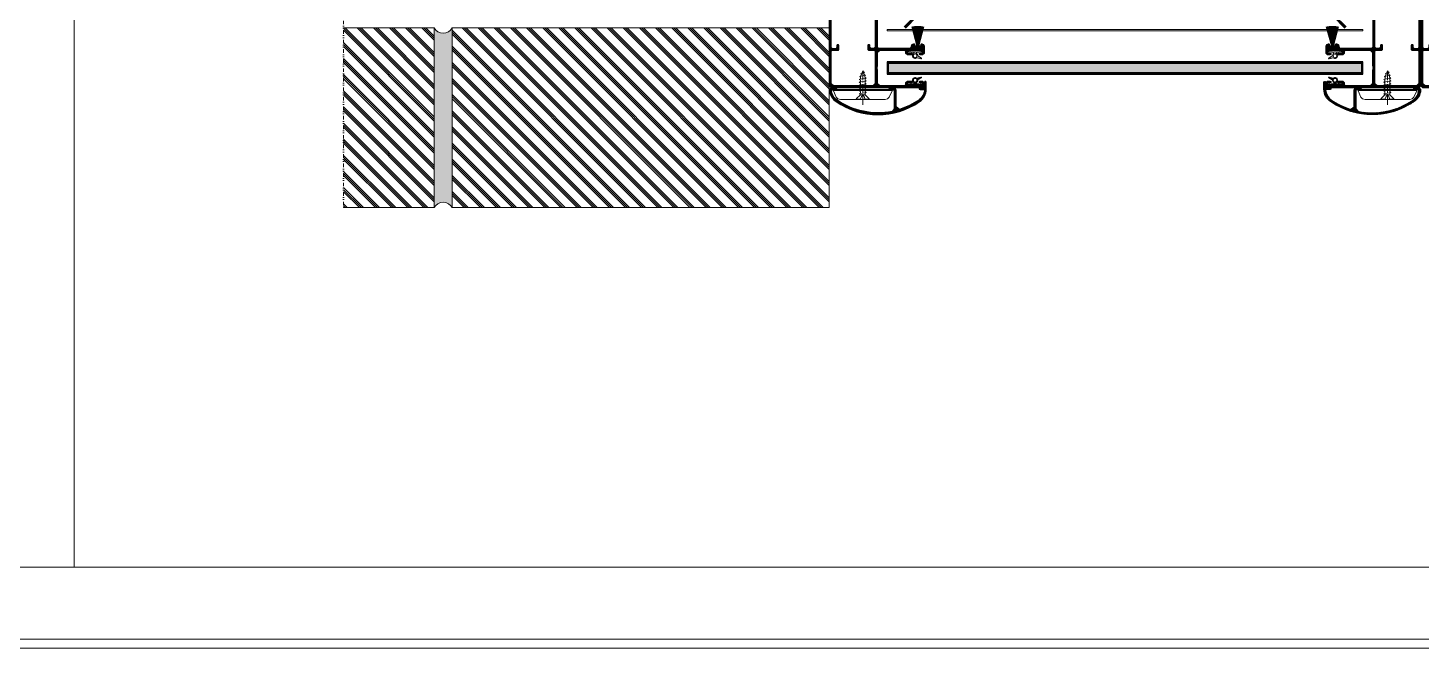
# Model space of a CAD drawing. Header units: millimetres. Extents: x 0 to 7790, y 0 to 17467.
# Drawn here: x 3619 to 4395, y 0 to 345 of the extents above; entities that cross this region are included whole.
import ezdxf

# ---------------------------------------------------------------- set-up
doc = ezdxf.new("R2010")
doc.units = ezdxf.units.MM
for name, pattern in [('DIVIDE', [5.3, 2, -1, 0.15, -1, 0.15, -1]), ('gen7a', [6.875, 4.75, -0.875, 0.375, -0.875]), ('HIDDEN2', [4.7625, 3.175, -1.5875])]:
    doc.linetypes.add(name, pattern=pattern)
doc.layers.get('0').update_dxf_attribs({"lineweight": 15})
for name, color, linetype, lineweight in [('_MB_hidden_0.09', 125, 'HIDDEN2', 9), ('_MB_konstrukcje_0.15', 251, 'Continuous', 15), ('_MB_kreskowanie_konstrukcje_0.09', 250, 'Continuous', 9), ('_MB_kreskowanie_pancerz_0.09', 137, 'Continuous', 9), ('_MB_kreskowanie_profile_0.09', 7, 'Continuous', 9), ('_MB_kreskowanie_uszczelki_0.09', 252, 'Continuous', 9), ('_MB_osie_0.09', 51, 'gen7a', 9), ('_MB_profile_0.25', 7, 'Continuous', 25), ('_MB_profile_tworzywo_0.15', 33, 'Continuous', 15), ('_MB_ramka_0.15', 124, 'Continuous', 15), ('_MB_siatka_moskitiery_0.09', 141, 'Continuous', 9), ('_MB_solid', 7, 'Continuous', 9), ('_MB_urwania_0.09', 133, 'DIVIDE', 9), ('_MB_uszczelki_0.15', 140, 'Continuous', 15)]:
    doc.layers.add(name, color=color, linetype=linetype, lineweight=lineweight)
doc.layers.add('_MB_pomocnicze_niedrukowane', color=220, linetype='Continuous', lineweight=15, plot=False)

# ---------------------------------------------------------------- blocks, each defined once
blk = doc.blocks.new('-PPDO53')
at = {"layer": '_MB_kreskowanie_profile_0.09'}
h = blk.add_hatch(dxfattribs=at)
h.set_pattern_fill('JIS_WOOD', color=256, scale=0.5)
h.paths.add_polyline_path([(21.3, -27.3), (21.3, -45.1), (20.8, -45.6), (20.2, -45.6), (19.28, -45.98), (18.9, -46.9), (18.9, -47.25), (19.15, -47.68), (19.65, -47.68), (19.9, -47.25), (19.9, -46.8), (20.1, -46.6), (20.8, -46.6), (21.3, -47.1), (21.3, -51.5), (20.8, -52), (20.1, -52), (19.9, -51.8), (19.9, -51.35), (19.65, -50.92), (19.15, -50.92), (18.9, -51.35), (18.9, -51.7), (19.28, -52.62), (20.2, -53), (23.7, -53), (24, -53), (25, -52), (25, -50.5), (24.75, -50.07), (24.25, -50.07), (24, -50.5), (24, -51.25), (23.62, -51.9), (22.88, -51.9), (22.5, -51.25), (22.5, -44.25), (22.88, -43.6), (23.62, -43.6), (24, -44.25), (24, -46), (24.25, -46.43), (24.75, -46.43), (25, -46), (25, -43.5), (24, -42.5), (23.7, -42.5), (23, -42.5), (22.5, -42), (22.5, -28.1), (23.7, -26.9), (31.3, -26.9), (31.5, -26.7), (31.62, -26.7), (32.14, -26.78), (32.46, -26.78), (32.98, -26.7), (33.1, -26.7), (33.3, -26.9), (40.9, -26.9), (42.1, -28.1), (42.1, -42), (41.6, -42.5), (40.6, -42.5), (40.02, -43.08), (39.6, -43.5), (39.6, -46), (39.85, -46.43), (40.35, -46.43), (40.6, -46), (40.6, -44.25), (40.98, -43.6), (41.73, -43.6), (42.1, -44.25), (42.1, -51.25), (41.73, -51.9), (40.98, -51.9), (40.6, -51.25), (40.6, -50.5), (40.35, -50.07), (39.85, -50.07), (39.6, -50.5), (39.6, -51.7), (39.6, -52), (40.6, -53), (42, -53), (42.3, -53), (43.3, -52), (43.3, -1), (42.3, 0), (1, 0), (0, -1), (0, -51.7), (0.38, -52.62), (1.3, -53), (2.3, -53), (3.22, -52.62), (3.6, -51.7), (3.6, -51.35), (3.35, -50.92), (2.85, -50.92), (2.6, -51.35), (2.6, -51.8), (2.4, -52), (1.7, -52), (1.2, -51.5), (1.2, -47.1), (1.7, -46.6), (2.4, -46.6), (2.6, -46.8), (2.6, -47.25), (2.85, -47.68), (3.35, -47.68), (3.6, -47.25), (3.6, -46.9), (3.22, -45.98), (2.3, -45.6), (1.7, -45.6), (1.2, -45.1), (1.2, -27.3), (1.7, -26.8), (20.8, -26.8)])
h.paths.add_polyline_path([(20.8, -25.6), (1.7, -25.6), (1.2, -25.1), (1.2, -23.6), (1.7, -23.1), (2.6, -23.1), (3.03, -22.85), (3.03, -22.35), (2.6, -22.1), (1.7, -22.1), (1.2, -21.6), (1.2, -14.6), (1.7, -14.1), (2.5, -14.1), (2.93, -13.85), (2.93, -13.35), (2.5, -13.1), (1.7, -13.1), (1.2, -12.6), (1.2, -5.6), (1.7, -5.1), (2.5, -5.1), (2.93, -4.85), (2.93, -4.35), (2.5, -4.1), (1.7, -4.1), (1.2, -3.6), (1.2, -2.3), (2.4, -1.1), (20.9, -1.1), (21.4, -1.6), (21.4, -3.8), (20.9, -4.3), (19.75, -4.3), (19.27, -4.58), (19.27, -5.12), (19.75, -5.4), (22, -5.4), (22.5, -4.9), (22.5, -1.6), (23, -1.1), (40.9, -1.1), (42.1, -2.3), (42.1, -24.4), (40.9, -25.6), (23, -25.6), (22.5, -25.1), (22.5, -22), (22, -21.5), (19.65, -21.5), (19.17, -21.78), (19.17, -22.33), (19.65, -22.6), (20.8, -22.6), (21.3, -23.1), (21.3, -25.1)], flags=16)
at = {"layer": '_MB_solid'}
h = blk.add_hatch(color=256, dxfattribs=at)
h.dxf.hatch_style = 1
h.paths.add_polyline_path([(1.7, -26.8), (20.8, -26.8), (21.3, -27.3), (21.3, -45.1), (20.8, -45.6), (20.2, -45.6), (19.28, -45.98), (18.9, -46.9), (18.9, -47.25), (19.15, -47.68), (19.65, -47.68), (19.9, -47.25), (19.9, -46.8), (20.1, -46.6), (20.8, -46.6), (21.3, -47.1), (21.3, -51.5), (20.8, -52), (20.1, -52), (19.9, -51.8), (19.9, -51.35), (19.65, -50.92), (19.15, -50.92), (18.9, -51.35), (18.9, -51.7), (19.28, -52.62), (20.2, -53), (23.7, -53), (24, -53), (25, -52), (25, -50.5), (24.75, -50.07), (24.25, -50.07), (24, -50.5), (24, -51.25), (23.62, -51.9), (22.88, -51.9), (22.5, -51.25), (22.5, -44.25), (22.88, -43.6), (23.62, -43.6), (24, -44.25), (24, -46), (24.25, -46.43), (24.75, -46.43), (25, -46), (25, -43.5), (24, -42.5), (23.7, -42.5), (23, -42.5), (22.5, -42), (22.5, -28.1), (23.7, -26.9), (31.3, -26.9), (31.5, -26.7), (31.62, -26.7), (32.14, -26.78), (32.46, -26.78), (32.98, -26.7), (33.1, -26.7), (33.3, -26.9), (40.9, -26.9), (42.1, -28.1), (42.1, -42), (41.6, -42.5), (40.6, -42.5), (40.02, -43.08), (39.6, -43.5), (39.6, -46), (39.85, -46.43), (40.35, -46.43), (40.6, -46), (40.6, -44.25), (40.98, -43.6), (41.73, -43.6), (42.1, -44.25), (42.1, -51.25), (41.73, -51.9), (40.98, -51.9), (40.6, -51.25), (40.6, -50.5), (40.35, -50.07), (39.85, -50.07), (39.6, -50.5), (39.6, -51.7), (39.6, -52), (40.6, -53), (42, -53), (42.3, -53), (43.3, -52), (43.3, -1), (42.3, 0), (1, 0), (0, -1), (0, -51.7), (0.38, -52.62), (1.3, -53), (2.3, -53), (3.22, -52.62), (3.6, -51.7), (3.6, -51.35), (3.35, -50.92), (2.85, -50.92), (2.6, -51.35), (2.6, -51.8), (2.4, -52), (1.7, -52), (1.2, -51.5), (1.2, -47.1), (1.7, -46.6), (2.4, -46.6), (2.6, -46.8), (2.6, -47.25), (2.85, -47.68), (3.35, -47.68), (3.6, -47.25), (3.6, -46.9), (3.22, -45.98), (2.3, -45.6), (1.7, -45.6), (1.2, -45.1), (1.2, -27.3)])
h.paths.add_polyline_path([(1.7, -25.6), (1.2, -25.1), (1.2, -23.6), (1.7, -23.1), (2.6, -23.1), (3.03, -22.85), (3.03, -22.35), (2.6, -22.1), (1.7, -22.1), (1.2, -21.6), (1.2, -14.6), (1.7, -14.1), (2.5, -14.1), (2.93, -13.85), (2.93, -13.35), (2.5, -13.1), (1.7, -13.1), (1.2, -12.6), (1.2, -5.6), (1.7, -5.1), (2.5, -5.1), (2.93, -4.85), (2.93, -4.35), (2.5, -4.1), (1.7, -4.1), (1.2, -3.6), (1.2, -2.3), (2.4, -1.1), (20.9, -1.1), (21.4, -1.6), (21.4, -3.8), (20.9, -4.3), (19.75, -4.3), (19.27, -4.58), (19.27, -5.12), (19.75, -5.4), (22, -5.4), (22.5, -4.9), (22.5, -1.6), (23, -1.1), (40.9, -1.1), (42.1, -2.3), (42.1, -24.4), (40.9, -25.6), (23, -25.6), (22.5, -25.1), (22.5, -22), (22, -21.5), (19.65, -21.5), (19.17, -21.78), (19.17, -22.33), (19.65, -22.6), (20.8, -22.6), (21.3, -23.1), (21.3, -25.1), (20.8, -25.6)], flags=16)
at = {"layer": '_MB_profile_0.25', "lineweight": -2}
for points in [[(18.9, -51.35), (19.15, -50.92), (19.65, -50.92), (19.9, -51.35), (19.9, -51.8), (20.1, -52), (20.8, -52), (21.3, -51.5), (21.3, -47.1), (20.8, -46.6), (20.1, -46.6), (19.9, -46.8), (19.9, -47.25), (19.65, -47.68), (19.15, -47.68), (18.9, -47.25), (18.9, -46.9), (19.28, -45.98), (20.2, -45.6), (20.8, -45.6), (21.3, -45.1), (21.3, -27.3), (20.8, -26.8), (1.7, -26.8), (1.2, -27.3), (1.2, -45.1), (1.7, -45.6), (2.3, -45.6), (3.22, -45.98), (3.6, -46.9), (3.6, -47.25), (3.35, -47.68), (2.85, -47.68), (2.6, -47.25), (2.6, -46.8), (2.4, -46.6), (1.7, -46.6), (1.2, -47.1), (1.2, -51.5), (1.7, -52), (2.4, -52), (2.6, -51.8), (2.6, -51.35), (2.85, -50.92), (3.35, -50.92), (3.6, -51.35), (3.6, -51.7), (3.22, -52.62), (2.3, -53), (1.3, -53), (0.38, -52.62), (0, -51.7), (0, -1), (1, 0), (42.3, 0), (43.3, -1), (43.3, -52), (42.3, -53), (42, -53), (40.6, -53), (39.6, -52), (39.6, -51.7), (39.6, -50.5), (39.85, -50.07), (40.35, -50.07), (40.6, -50.5), (40.6, -51.25), (40.98, -51.9), (41.73, -51.9), (42.1, -51.25), (42.1, -44.25), (41.73, -43.6), (40.98, -43.6), (40.6, -44.25), (40.6, -46), (40.35, -46.43), (39.85, -46.43), (39.6, -46), (39.6, -43.5), (40.02, -43.08), (40.6, -42.5), (41.6, -42.5), (42.1, -42), (42.1, -28.1), (40.9, -26.9), (33.3, -26.9), (33.1, -26.7), (32.98, -26.7), (32.46, -26.78), (32.14, -26.78), (31.62, -26.7), (31.5, -26.7), (31.3, -26.9), (23.7, -26.9), (22.5, -28.1), (22.5, -42), (23, -42.5), (23.7, -42.5), (24, -42.5), (25, -43.5), (25, -46), (24.75, -46.43), (24.25, -46.43), (24, -46), (24, -44.25), (23.62, -43.6), (22.88, -43.6), (22.5, -44.25), (22.5, -51.25), (22.88, -51.9), (23.62, -51.9), (24, -51.25), (24, -50.5), (24.25, -50.07), (24.75, -50.07), (25, -50.5), (25, -52), (24, -53), (23.7, -53), (20.2, -53), (19.28, -52.62), (18.9, -51.7)], [(20.9, -1.1), (21.4, -1.6), (21.4, -3.8), (20.9, -4.3), (19.75, -4.3), (19.27, -4.58), (19.27, -5.12), (19.75, -5.4), (22, -5.4), (22.5, -4.9), (22.5, -1.6), (23, -1.1), (40.9, -1.1), (42.1, -2.3), (42.1, -24.4), (40.9, -25.6), (23, -25.6), (22.5, -25.1), (22.5, -22), (22, -21.5), (19.65, -21.5), (19.17, -21.78), (19.17, -22.33), (19.65, -22.6), (20.8, -22.6), (21.3, -23.1), (21.3, -25.1), (20.8, -25.6), (1.7, -25.6), (1.2, -25.1), (1.2, -23.6), (1.7, -23.1), (2.6, -23.1), (3.03, -22.85), (3.03, -22.35), (2.6, -22.1), (1.7, -22.1), (1.2, -21.6), (1.2, -14.6), (1.7, -14.1), (2.5, -14.1), (2.93, -13.85), (2.93, -13.35), (2.5, -13.1), (1.7, -13.1), (1.2, -12.6), (1.2, -5.6), (1.7, -5.1), (2.5, -5.1), (2.93, -4.85), (2.93, -4.35), (2.5, -4.1), (1.7, -4.1), (1.2, -3.6), (1.2, -2.3), (2.4, -1.1)]]:
    blk.add_lwpolyline(points, close=True, dxfattribs=at)
blk = doc.blocks.new("-U1'PR")
at = {"layer": '_MB_kreskowanie_uszczelki_0.09', "transparency": 33554687}
h = blk.add_hatch(dxfattribs=at)
h.set_pattern_fill('DOTS', color=256, scale=0.2, angle=-45, style=0)
h.set_pattern_definition([(315, (-5304.15352, -16174.49385), (0.3367596045, 0.1122532015), [0, -0.3175])])
h.paths.add_polyline_path([(3.4, 0), (3.65, 0.25), (3.65, 0.34), (3.43, 0.59), (0.59, 0.89), (0.5, 0.99), (0.5, 1.26), (0.56, 1.35, 1.144878), (-1.09, 3.83), (-1.19, 3.8), (-3.33, 4.48, 0.876976), (-3.54, 4.03), (-1.65, 2.82), (-1.6, 2.74, 0.293638), (-0.76, 1.35), (-0.7, 1.26), (-0.7, 0.99), (-0.79, 0.89), (-3.63, 0.59), (-3.85, 0.34), (-3.85, 0.25), (-3.6, 0)])
h.paths.add_polyline_path([(-0.1, 3.7, -1), (-0.1, 1.7, -1)], flags=16)
at = {"layer": '_MB_uszczelki_0.15'}
blk.add_lwpolyline([(0.5, 1.26), (0.56, 1.35, 1.144878), (-1.09, 3.83), (-1.19, 3.8), (-3.33, 4.48, 0.876976), (-3.54, 4.03), (-1.65, 2.82), (-1.6, 2.74, 0.293638), (-0.76, 1.35), (-0.7, 1.26), (-0.7, 0.99), (-0.79, 0.89), (-3.63, 0.59), (-3.85, 0.34), (-3.85, 0.25), (-3.6, 0), (3.4, 0), (3.65, 0.25), (3.65, 0.34), (3.43, 0.59), (0.59, 0.89), (0.5, 0.99)], format="xyb", close=True, dxfattribs=at)
blk.add_circle((-0.1, 2.7), 1, dxfattribs=at)
blk = doc.blocks.new("-4.8'1200")
at = {"layer": '_MB_kreskowanie_uszczelki_0.09', "transparency": 33554687}
h = blk.add_hatch(dxfattribs=at)
h.set_pattern_fill('DOTS', color=256, scale=0.2, angle=45, style=0)
h.paths.add_polyline_path([(0, 2.4), (-1, 2.4), (-1, -2.4), (0, -2.4)])
h = blk.add_hatch(dxfattribs=at)
h.set_pattern_fill('DOTS', color=256, scale=0.2, angle=45, style=0)
h.set_pattern_definition([(45, (0, 0), (-11.225, 33.676), [0, -31.75])])
h.paths.add_polyline_path([(0, 2.4), (-1, 2.4), (-1, -2.4), (0, -2.4)])
at = {"layer": '_MB_uszczelki_0.15'}
for p, q in [((-1, 0.04), (-12, 0.24)), ((-1, 0), (-12, 0)), ((-1, 0), (-12, 0)), ((-1, 0.08), (-11.99, 0.49)), ((-1, 0.12), (-11.98, 0.73)), ((-1, 0.16), (-11.96, 0.98)), ((-1, 0.2), (-11.94, 1.22)), ((-1, 0.24), (-11.92, 1.47)), ((-1, 0.28), (-11.89, 1.71)), ((-1, 0.32), (-11.85, 1.95)), ((-1, 0.36), (-11.81, 2.19)), ((-1, 0.4), (-11.77, 2.44)), ((-1, 0.44), (-11.72, 2.68)), ((-1, 0.48), (-11.67, 2.92)), ((-1, 0.52), (-11.61, 3.15)), ((-1, 0.56), (-11.55, 3.39)), ((-1, -0.04), (-12, -0.24)), ((-1, -0.08), (-11.99, -0.49)), ((-1, -0.12), (-11.98, -0.73)), ((-1, -0.16), (-11.96, -0.98)), ((-1, -0.2), (-11.94, -1.22)), ((-1, -0.24), (-11.92, -1.47)), ((-1, -0.28), (-11.89, -1.71)), ((-1, -0.32), (-11.85, -1.95)), ((-1, -0.36), (-11.81, -2.19)), ((-1, -0.4), (-11.77, -2.44)), ((-1, -0.44), (-11.72, -2.68)), ((-1, -0.48), (-11.67, -2.92)), ((-1, -0.52), (-11.61, -3.15)), ((-1, -0.56), (-11.55, -3.39))]:
    blk.add_line(p, q, dxfattribs=at)
blk.add_lwpolyline([(-1, -2.4), (-1, 2.4), (0, 2.4), (0, -2.4)], close=True, dxfattribs=at)
blk = doc.blocks.new("-4.8'1100")
at = {"layer": '_MB_kreskowanie_uszczelki_0.09', "transparency": 33554687}
h = blk.add_hatch(dxfattribs=at)
h.set_pattern_fill('DOTS', color=256, scale=0.2, angle=45)
h.paths.add_polyline_path([(0.54, -1.05), (0.63, -0.97), (0.75, -0.97, 0.265507), (1.71, -0.71), (2.41, 0), (2.48, 0.24), (2.3, 0.42), (2.06, 0.35), (1.35, -0.35, -1), (0.65, 0.35), (1.36, 1.06), (1.42, 1.3), (1.24, 1.48), (1, 1.42), (0.84, 1.26), (0.7, 1.2), (0.56, 1.26), (0.5, 1.4), (0.5, 2.15), (0.38, 2.37), (0.12, 2.37), (0, 2.15), (0, -2.15), (0.12, -2.37), (0.38, -2.37), (0.5, -2.15), (0.5, -1.16)])
at = {"layer": '_MB_uszczelki_0.15'}
blk.add_lwpolyline([(1, 1.42), (0.84, 1.26), (0.7, 1.2), (0.56, 1.26), (0.5, 1.4), (0.5, 2.15), (0.38, 2.37), (0.12, 2.37), (0, 2.15), (0, -2.15), (0.12, -2.37), (0.38, -2.37), (0.5, -2.15), (0.5, -1.16), (0.54, -1.05), (0.63, -0.97), (0.75, -0.97, 0.265507), (1.71, -0.71), (2.41, 0), (2.48, 0.24), (2.3, 0.42), (2.06, 0.35), (1.35, -0.35, -1), (0.65, 0.35), (1.36, 1.06), (1.42, 1.3), (1.24, 1.48)], format="xyb", close=True, dxfattribs=at)
for points in [[(8.09, 7.45), (0.51, -0.13)], [(8.27, 7.27), (0.64, -0.35)], [(8.44, 7.09), (0.87, -0.48)], [(1.35, 1.06), (7.92, 7.63)], [(2.06, 0.35), (8.62, 6.91)]]:
    blk.add_lwpolyline(points, dxfattribs=at)
for centre, radius in [((1, 0), 0.5), ((1, 0), 0.5), ((1, 0), 0.5), ((1, 0), 0.35), ((1, 0), 0.25), ((1, 0), 0.15), ((1.71, 0.71), 0.5), ((1.71, 0.71), 0.35), ((1.71, 0.71), 0.25)]:
    blk.add_circle(centre, radius, dxfattribs=at)
blk = doc.blocks.new("-PPDO53'G")
for name, p in [('-PPDO53', (0, 0)), ("-4.8'1100", (1.5, -49.3)), ("-4.8'1200", (21, -49.3))]:
    blk.add_blockref(name, p)
at = {"xscale": -1, "rotation": 270}
blk.add_blockref("-U1'PR", (22.8, -47.75), dxfattribs=at)
at = {"rotation": 90}
blk.add_blockref("-U1'PR", (41.8, -47.75), dxfattribs=at)
blk = doc.blocks.new('-MB-86_zabudowa_WO_OD_3')
at = {"layer": '_MB_kreskowanie_konstrukcje_0.09'}
h = blk.add_hatch(dxfattribs=at)
h.set_pattern_fill('PLAST', color=256, angle=45)
h.set_pattern_definition([(45, (0, 214.5), (-4.49013, 4.49013), []), (45, (-0.561, 215.061), (-4.49013, 4.49013), []), (45, (-1.1225, 215.6225), (-4.49013, 4.49013), [])])
h.paths.add_polyline_path([(-87, 250), (-187, 250), (-187, 199.5), (-87, 199.5)])
h = blk.add_hatch(dxfattribs=at)
h.set_pattern_fill('AR-SAND', color=256, scale=0.05)
h.set_pattern_definition([(37.5, (0, 160), (-0.080002, 2.447066), [0, -1.9304, 0, -2.159, 0, -2.06375]), (7.5, (0, 160), (2.247616, 3.584126), [0, -1.0414, 0, -1.7399, 0, -0.66675]), (327.5, (-1.562, 160), (3.954962, 0.007186), [0, -0.635, 0, -2.286, 0, -2.9845]), (317.5, (-1.562, 160), (3.81778, 1.114647), [0, -0.3175, 0, -1.4986, 0, -1.7145])])
h.paths.add_polyline_path([(-187, 199.5, -0.6), (-187, 189.5), (-87, 189.5, -0.6), (-87, 199.5)])
h = blk.add_hatch(dxfattribs=at)
h.set_pattern_fill('PLAST', color=256, angle=45)
h.set_pattern_definition([(45, (0, -5.5), (-4.49013, 4.49013), []), (45, (-0.561, -4.939), (-4.49013, 4.49013), []), (45, (-1.1225, -4.3775), (-4.49013, 4.49013), [])])
h.paths.add_polyline_path([(-87, -20.5), (-87, 189.5), (-187, 189.5), (-187, -20.5)])
at = {"layer": '_MB_konstrukcje_0.15'}
blk.add_lwpolyline([(-187, 250), (-187, 199.5), (-87, 199.5), (-87, 250)], dxfattribs=at)
blk.add_lwpolyline([(-187, 189.5, 0.6), (-187, 199.5), (-87, 199.5, 0.6), (-87, 189.5)], format="xyb", close=True, dxfattribs=at)
blk.add_lwpolyline([(-187, -20.5), (-87, -20.5), (-87, 189.5), (-187, 189.5)], close=True, dxfattribs=at)
at = {"layer": '_MB_urwania_0.09'}
blk.add_lwpolyline([(235, -10), (235, 250), (-187, 250)], dxfattribs=at)
blk = doc.blocks.new('*U297')
at = {"layer": '_MB_kreskowanie_pancerz_0.09', "transparency": 33554585}
h = blk.add_hatch(color=256, dxfattribs=at)
h.dxf.hatch_style = 1
h.paths.add_polyline_path([(6.3, 2.7), (6.3, -2.7), (269.61, -2.7), (269.61, 2.7)])
at = {"layer": '_MB_kreskowanie_profile_0.09'}
h = blk.add_hatch(dxfattribs=at)
h.set_pattern_fill('JIS_WOOD', color=256, scale=0.5)
h.set_pattern_definition([(45, (-8446.107, -1091.06414), (-0.25, 0.25), [])])
h.paths.add_polyline_path([(5.5, 3.5), (5.5, -3.5), (270.41, -3.51), (270.41, 3.5)])
h.paths.add_polyline_path([(6.3, -2.7), (6.3, 2.7), (269.61, 2.7), (269.61, -2.7)], flags=16)
at = {"layer": '_MB_solid'}
h = blk.add_hatch(color=256, dxfattribs=at)
h.dxf.hatch_style = 1
h.paths.add_polyline_path([(5.5, 3.5), (5.5, -3.5), (270.41, -3.51), (270.41, 3.5)])
h.paths.add_polyline_path([(6.3, 2.7), (269.61, 2.7), (269.61, -2.7), (6.3, -2.7)], flags=16)
at = {"layer": '_MB_profile_0.25'}
for points in [[(5.5, 3.5), (5.5, -3.5), (270.41, -3.51), (270.41, 3.5), (5.5, 3.5)], [(269.61, 2.7), (269.61, -2.7), (6.3, -2.7), (6.3, 2.7), (269.61, 2.7)]]:
    blk.add_lwpolyline(points, dxfattribs=at)
blk = doc.blocks.new('*U266')
at = {"layer": '_MB_siatka_moskitiery_0.09'}
blk.add_lwpolyline([(5.5, -0.37), (5.5, 0.37), (270.4, 0.37), (270.4, -0.37)], close=True, dxfattribs=at)
blk = doc.blocks.new("-N'PPDO")
at = {"layer": '_MB_kreskowanie_profile_0.09'}
h = blk.add_hatch(dxfattribs=at)
h.set_pattern_fill('JIS_WOOD', color=256, scale=0.5)
h.set_pattern_definition([(45, (-504.69944, -334.26306), (-0.25, 0.25), [])])
h.paths.add_polyline_path([(-10.64, 14.8), (-1.3, 14.8), (-0.41, 15.21), (0, 16.1), (0, 18.05), (-0.28, 18.53), (-0.83, 18.53), (-1.1, 18.05), (-1.1, 16), (-1.3, 15.8), (-11.67, 15.8), (-13.14, 17.01, -0.20235), (-6.89, 47.6, -0.228408), (-1.31, 50.8), (-1.1, 50.6), (-1.1, 48.55), (-0.83, 48.08), (-0.28, 48.08), (0, 48.55), (0, 50.5), (-0.19, 51.18), (-0.71, 51.66), (-1.39, 51.8, 0.228141), (-7.71, 48.17, 0.309574), (-7.73, 1.66, 0.247557), (-0.8, -2), (3, -2), (3.43, -1.75), (3.43, -1.25), (3, -1), (0.2, -1), (0, -0.8), (0, 1.4), (-0.25, 1.83), (-0.75, 1.83), (-1, 1.4), (-1, -0.86), (-1.21, -1.06, -0.230284), (-6.84, 2.14, -0.074631), (-12.07, 12.85)])
at = {"layer": '_MB_solid'}
blk.add_hatch(color=256, dxfattribs=at).paths.add_polyline_path([(-6.89, 47.6, -0.228408), (-1.31, 50.8), (-1.1, 50.6), (-1.1, 48.55), (-0.83, 48.08), (-0.28, 48.08), (0, 48.55), (0, 50.5), (-0.19, 51.18), (-0.71, 51.66), (-1.39, 51.8, 0.228141), (-7.71, 48.17, 0.309574), (-7.73, 1.66, 0.247557), (-0.8, -2), (3, -2), (3.43, -1.75), (3.43, -1.25), (3, -1), (0.2, -1), (0, -0.8), (0, 1.4), (-0.25, 1.83), (-0.75, 1.83), (-1, 1.4), (-1, -0.86), (-1.21, -1.06, -0.230284), (-6.84, 2.14, -0.074631), (-12.07, 12.85), (-10.64, 14.8), (-1.3, 14.8), (-0.41, 15.21), (0, 16.1), (0, 18.05), (-0.28, 18.53), (-0.83, 18.53), (-1.1, 18.05), (-1.1, 16), (-1.3, 15.8), (-11.67, 15.8), (-13.14, 17.01, -0.20235)])
at = {"layer": '_MB_profile_0.25'}
blk.add_lwpolyline([(0, 18.05), (-0.28, 18.53), (-0.83, 18.53), (-1.1, 18.05), (-1.1, 16), (-1.3, 15.8), (-11.67, 15.8), (-13.14, 17.01, -0.20235), (-6.89, 47.6, -0.228408), (-1.31, 50.8), (-1.1, 50.6), (-1.1, 48.55), (-0.83, 48.08), (-0.28, 48.08), (0, 48.55), (0, 50.5), (-0.19, 51.18), (-0.71, 51.66), (-1.39, 51.8, 0.228141), (-7.71, 48.17, 0.309574), (-7.73, 1.66, 0.247557), (-0.8, -2), (3, -2), (3.43, -1.75), (3.43, -1.25), (3, -1), (0.2, -1), (0, -0.8), (0, 1.4), (-0.25, 1.83), (-0.75, 1.83), (-1, 1.4), (-1, -0.86), (-1.21, -1.06, -0.230284), (-6.84, 2.14, -0.074631), (-12.07, 12.85), (-10.64, 14.8), (-1.3, 14.8), (-0.41, 15.21), (0, 16.1)], format="xyb", close=True, dxfattribs=at)
blk = doc.blocks.new('-PZO_bok')
at = {"layer": '_MB_profile_tworzywo_0.15'}
for points in [[(-5.06, -14.72), (-1.56, -16.35), (-1.36, -16.35), (-0.9, -14.65), (-0.4, -14.65), (0, -14.25), (0, -13.49), (0, 13.49), (0, 14.25), (-0.4, 14.65), (-0.9, 14.65), (-1.36, 16.35), (-1.56, 16.35), (-5.06, 14.72), (-6.11, 13.79), (-6.5, 12.45), (-6.5, -12.45), (-6.11, -13.79), (-5.06, -14.72)], [(-1.36, -16.35), (-1.36, 16.35)], [(-0.9, 14.65), (-0.9, -14.65)]]:
    blk.add_lwpolyline(points, dxfattribs=at)
blk = doc.blocks.new('-3.9x16_DIN_7982')
at = {"layer": '_MB_hidden_0.09'}
for points in [[(-3.75, 0), (3.75, 0)], [(-3.75, 0), (-3.75, -0.3)], [(-1.39, 0), (-0.74, -1.78)], [(1.39, 0), (0.74, -1.78)], [(3.75, 0), (3.75, -0.3)], [(-3.75, -0.3), (3.75, -0.3)], [(-1.35, -2.7), (-3.75, -0.3)], [(-1.95, -4.02), (1.95, -3.22)], [(-1.95, -4.02), (-1.35, -3.62)], [(-1.35, -4.42), (-1.95, -4.02)], [(-1.95, -5.62), (1.95, -4.82)], [(-1.95, -5.62), (-1.35, -5.22)], [(-1.35, -6.02), (-1.95, -5.62)], [(1.95, -6.42), (-1.95, -7.22)], [(-1.95, -7.22), (-1.35, -6.82)], [(-1.34, -7.62), (-1.95, -7.22)], [(-1.35, -2.7), (1.35, -2.7)], [(-1.35, -3.62), (-1.35, -2.7)], [(-1.35, -5.22), (-1.35, -4.42)], [(-1.35, -6.82), (-1.35, -6.02)], [(-1.35, -8.42), (-1.35, -7.62)], [(1.35, -2.7), (3.75, -0.3)], [(1.35, -2.7), (1.35, -2.82)], [(1.35, -2.82), (1.95, -3.22)], [(1.95, -3.22), (1.35, -3.62)], [(1.35, -3.62), (1.35, -4.42)], [(1.35, -4.42), (1.95, -4.82)], [(1.95, -4.82), (1.35, -5.22)], [(1.35, -5.22), (1.35, -6.02)], [(1.35, -6.02), (1.95, -6.42)], [(1.95, -6.42), (1.35, -6.82)], [(1.35, -6.82), (1.35, -7.62)], [(1.35, -7.62), (1.95, -8.02)], [(-1.95, -8.82), (1.95, -8.02)], [(-1.95, -8.82), (-1.35, -8.42)], [(-1.35, -9.22), (-1.95, -8.82)], [(1.95, -9.62), (-1.95, -10.42)], [(-1.95, -10.42), (-1.35, -10.02)], [(-1.34, -10.82), (-1.95, -10.42)], [(-1.82, -12.02), (1.93, -11.22)], [(-1.82, -12.02), (-1.3, -11.62)], [(-1.16, -12.42), (-1.82, -12.02)], [(1.66, -12.82), (-1.58, -13.62)], [(-1.58, -13.62), (-1.18, -13.16)], [(-0.87, -14.02), (-1.58, -13.62)], [(-1.35, -10.02), (-1.35, -9.22)], [(-1.3, -11.62), (-1.34, -10.82)], [(-1.18, -13.16), (-1.16, -12.42)], [(1.13, -14.42), (-0.91, -15.22)], [(-0.91, -15.22), (-0.63, -14.76)], [(-0.33, -15.44), (-0.91, -15.22)], [(-0.63, -14.76), (-0.87, -14.02)], [(0, -16), (-0.33, -15.44)], [(0.39, -14.97), (0, -16)], [(1.13, -14.42), (0.39, -14.97)], [(1.01, -13.22), (0.75, -14.09)], [(0.75, -14.09), (1.13, -14.42)], [(1.66, -12.82), (1.01, -13.22)], [(1.3, -11.62), (1.19, -12.42)], [(1.19, -12.42), (1.66, -12.82)], [(1.93, -11.22), (1.3, -11.62)], [(1.95, -8.02), (1.35, -8.42)], [(1.35, -8.42), (1.35, -9.22)], [(1.35, -9.22), (1.95, -9.62)], [(1.95, -9.62), (1.35, -10.02)], [(1.35, -10.02), (1.35, -10.82)], [(1.35, -10.82), (1.93, -11.22)]]:
    blk.add_lwpolyline(points, dxfattribs=at)
blk.add_lwpolyline([(-0.74, -1.78, 0.550726), (0.74, -1.78)], format="xyb", dxfattribs=at)
at = {"layer": '_MB_osie_0.09'}
blk.add_lwpolyline([(0, 3), (0, -16)], dxfattribs=at)
blk = doc.blocks.new('*U324')
blk.add_blockref('-3.9x16_DIN_7982', (0, 0))

msp = doc.modelspace()

# ---------------------------------------------------------------- linework, layer by layer
at = {"layer": '_MB_pomocnicze_niedrukowane'}
msp.add_lwpolyline([(45, 10745), (7745, 10745), (7745, 45), (45, 45)], close=True, dxfattribs=at)
at = {"layer": '_MB_ramka_0.15'}
msp.add_line((3645, 2645), (3645, 45), dxfattribs=at)
for points in [[(0, 10925), (7790, 10925), (7790, 0), (0, 0)], [(5, 10920), (7785, 10920), (7785, 5), (5, 5)]]:
    msp.add_lwpolyline(points, close=True, dxfattribs=at)
msp.add_lwpolyline([(2645, 2645), (5145, 2645), (5145, 45), (2645, 45), (2645, 2645)], dxfattribs=at)

# ---------------------------------------------------------------- block references
for name, p, rotation in [('-MB-86_zabudowa_WO_OD_3', (4045, 432), 90), ("-PPDO53'G", (4395, 355), 270), ('*U324', (4084.172, 305.112), 180), ('*U324', (4376.328, 305.112), 180), ("-N'PPDO", (4117.5, 311.7), 90), ('-PZO_bok', (4084.172, 311.612), 90), ('-PZO_bok', (4376.328, 311.612), 90)]:
    msp.add_blockref(name, p, dxfattribs=dict(rotation=rotation))
at = {"xscale": -1}
for name, p, rotation in [("-PPDO53'G", (4065.5, 355), 90), ("-PPDO53'G", (4395, 355), 90), ("-N'PPDO", (4343, 311.7), 270)]:
    msp.add_blockref(name, p, dxfattribs=dict(at, rotation=rotation))
for name, p in [('*U266', (4092.3, 343.75)), ('*U297', (4092.28, 322.7))]:
    msp.add_blockref(name, p)

doc.saveas('drawing.dxf')
